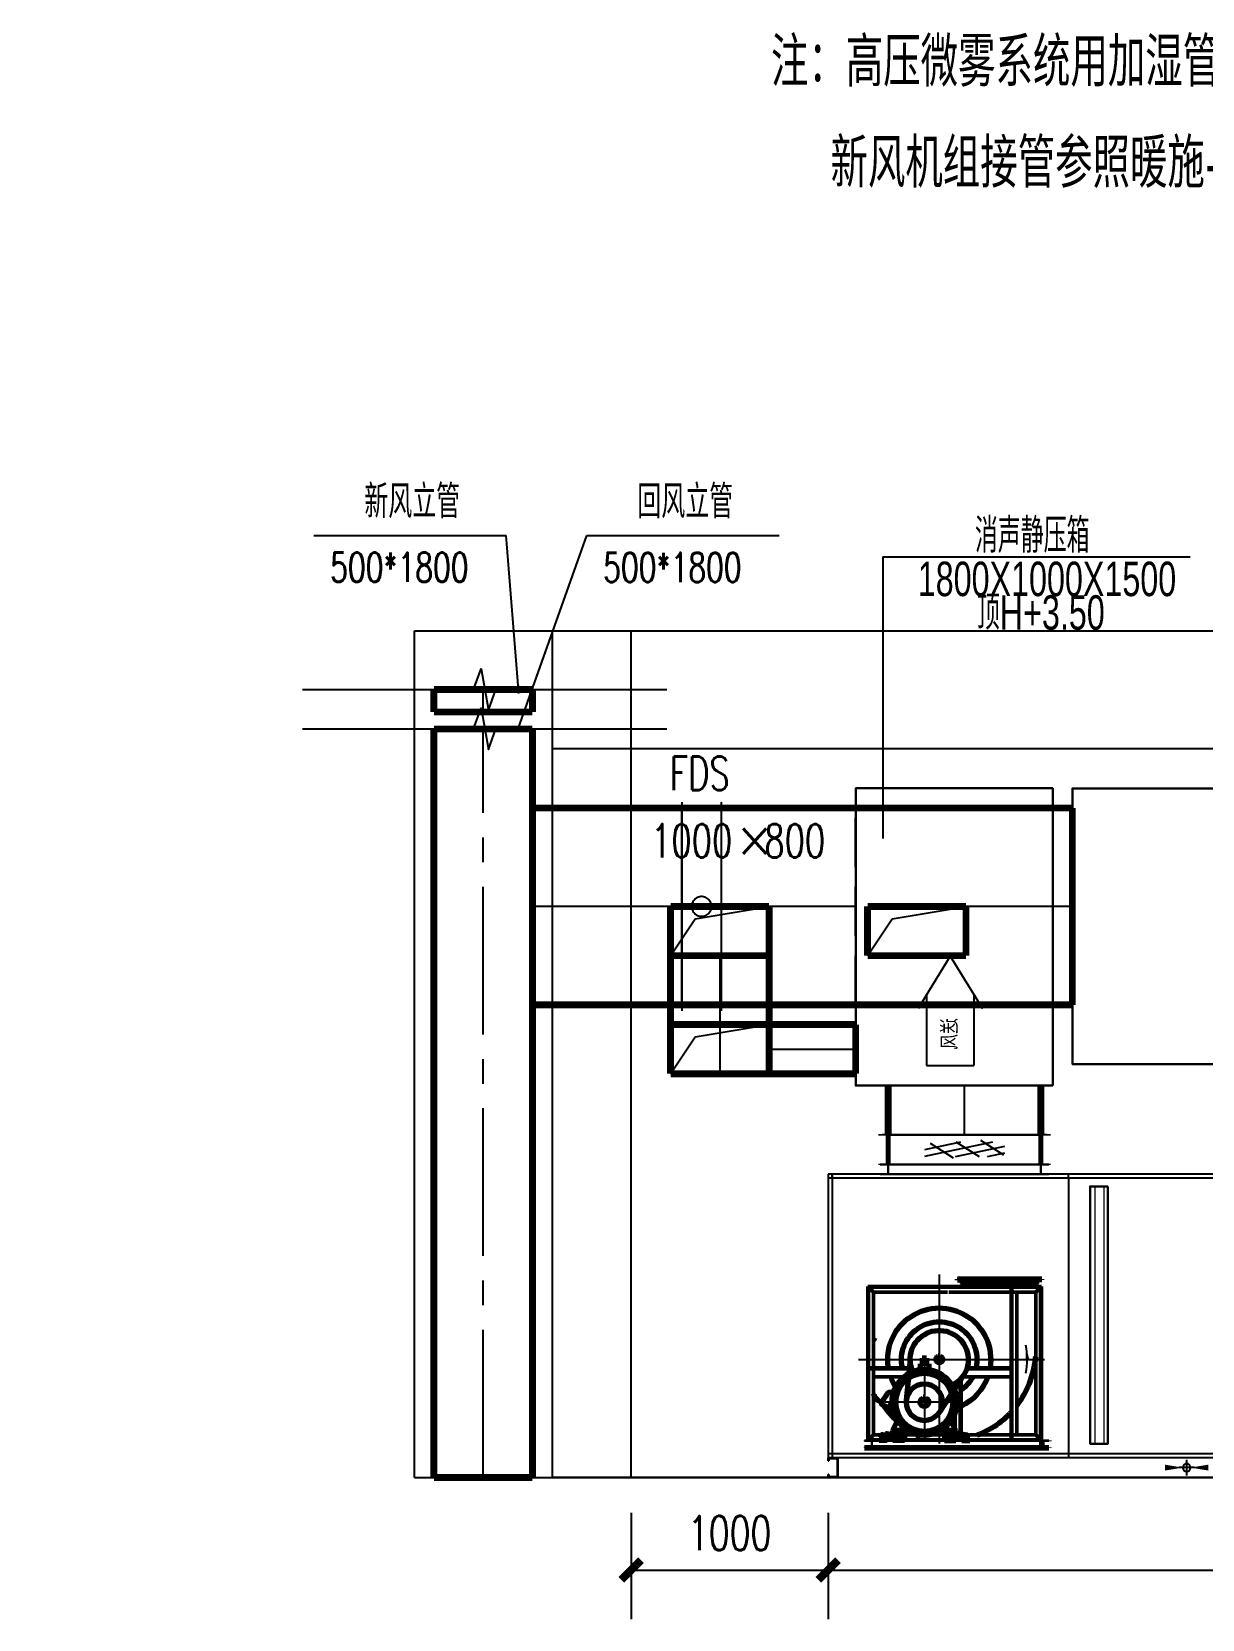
# Model space of a CAD drawing. Extents: x -778003 to -147913, y -2164908 to -814216.
# Drawn here: x -420303 to -414363, y -1296500 to -1288438 of the extents above; entities that cross this region are included whole.
import ezdxf

# ---------------------------------------------------------------- set-up
doc = ezdxf.new("R2010")
doc.units = 0
doc.header["$LTSCALE"] = 1000
doc.header["$MEASUREMENT"] = 0
for name, pattern in [('ACISOTGL', [3, 2, -1]), ('CENTER2', [1.125, 0.75, -0.125, 0.125, -0.125]), ('DASH', [0.35, 0.25, -0.1]), ('EB_DASH', [6, 3, -3]), ('EB_DASHDOT', [39, 30, -3, 3, -3])]:
    doc.linetypes.add(name, pattern=pattern)
doc.layers.get('0').update_dxf_attribs({"linetype": 'CONTINUOUS'})
for name, color, linetype in [('00-风量计算', 6, 'CONTINUOUS'), ('DUCT-回风中心线', 5, 'CENTER2'), ('DUCT-回风法兰', 2, 'CONTINUOUS'), ('DUCT-回风管', 6, 'CONTINUOUS'), ('DUCT-回风管立管', 6, 'CONTINUOUS'), ('DUCT-回风管端线', 2, 'CONTINUOUS'), ('DUCT-回风阀门', 7, 'CONTINUOUS'), ('DUCT-新风中心线', 5, 'CENTER2'), ('DUCT-新风标注', 3, 'CONTINUOUS'), ('DUCT-新风法兰', 2, 'CONTINUOUS'), ('DUCT-新风管', 3, 'CONTINUOUS'), ('DUCT-新风管立管', 3, 'CONTINUOUS'), ('DUCT-新风管端线', 2, 'CONTINUOUS'), ('DUCT-新风阀门', 7, 'CONTINUOUS'), ('EQ-空气机组', 7, 'CONTINUOUS'), ('H-公共文字', 7, 'CONTINUOUS'), ('Hvac-Hide', 8, 'DASH'), ('TH_DIM', 3, 'CONTINUOUS'), ('静压箱', 7, 'CONTINUOUS')]:
    doc.layers.add(name, color=color, linetype=linetype)
for name, color, linetype, lineweight in [('CAXA0', 7, 'CONTINUOUS', 70), ('CAXA1', 1, 'EB_DASHDOT', 25), ('CAXA2', 6, 'EB_DASH', 25), ('CAXA3', 7, 'CONTINUOUS', 25), ('Dim', 3, 'CONTINUOUS', 20), ('H-DIM-空调', 7, 'CONTINUOUS', 20), ('粗实线层', 7, 'CONTINUOUS', 30), ('细实线层', 5, 'CONTINUOUS', 15)]:
    doc.layers.add(name, color=color, linetype=linetype, lineweight=lineweight)
doc.styles.add('_TCH_DIM', font='SIMPLEX', dxfattribs={"bigfont": 'GBCBIG'})
doc.styles.add('_TCH_DIM_T3', font='SIMPLEX', dxfattribs={"width": 0.705882, "bigfont": 'GBCBIG'})
doc.styles.add('_THVAC_PIPEDN', font='ROS', dxfattribs={"width": 0.8, "height": 3.5, "bigfont": 'JD'})
doc.styles.add('HZF', font='ROS', dxfattribs={"width": 0.8, "bigfont": 'JD'})
doc.styles.get("Standard").update_dxf_attribs({"font": 'ros.shx', "width": 0.75, "bigfont": 'jd.shx'})
doc.dimstyles.new('_TCH_ARCH&&100', dxfattribs={"dimtxt": 297.5, "dimasz": 100, "dimexe": 250, "dimexo": 300, "dimgap": 126.25, "dimtad": 1, "dimdec": 0, "dimzin": 0, "dimdsep": 46, "dimtxsty": '_TCH_DIM_T3', "dimblk": 'ARCHTICK', "dimcen": 0.09, "dimclrt": 7, "dimazin": 2, "dimtfac": 1, "dimtdec": 0, "dimtix": 1, "dimtmove": 2, "dimatfit": 3, "dimfxl": 0, "dimtolj": 1, "dimtzin": 0, "dimarcsym": 0})
doc.dimstyles.new('ISO-25', dxfattribs={"dimscale": 36, "dimtxt": 2.5, "dimasz": 2.5, "dimexe": 1.25, "dimexo": 0.625, "dimtad": 1, "dimtxsty": 'Standard', "dimcen": 2.5, "dimadec": 0, "dimazin": 0, "dimtfac": 1, "dimtmove": 0, "dimatfit": 3, "dimfxl": 0, "dimarcsym": 0})

# ---------------------------------------------------------------- blocks, each defined once
blk = doc.blocks.new('*D60')
at = {"layer": 'Dim', "color": 0, "lineweight": -2}
for p, q in [((2973, -2840), (2883, -2840)), ((3063, -2840), (3103, -2840)), ((3511.2, -2840), (3193, -2840))]:
    blk.add_line(p, q, dxfattribs=at)
at = {"layer": 'Dim', "color": 0}
for points in [[(2973, -2825), (2973, -2855), (3063, -2840)], [(3193, -2825), (3193, -2855), (3103, -2840)]]:
    blk.add_solid(points, dxfattribs=at)
at = {"layer": 'Dim', "color": 0, "insert": (3397.1, -2772.5), "char_height": 90, "attachment_point": 5}
blk.add_mtext('DN40', dxfattribs=at)
blk = doc.blocks.new('AirFlow_Up')
at = {"color": 1}
for p, q in [((0, 28.13), (-6.82, 17.04)), ((0, 28.13), (6.82, 17.04)), ((-5, 20), (-5, 5)), ((5, 20), (5, 5)), ((5, 5), (-5, 5)), ((1.14, 5), (0, 5))]:
    blk.add_line(p, q, dxfattribs=at)
blk.add_attdef('FLOWDES', (-1.64, 15.03), '', height=3.5, rotation=270, dxfattribs=at)
blk = doc.blocks.new('*D61')
at = {"layer": 'Dim', "color": 0, "lineweight": -2}
for p, q in [((395.5, -242.5), (712, -242.5)), ((667, -927.5), (667, -332.5)), ((395.5, -1017.5), (712, -1017.5))]:
    blk.add_line(p, q, dxfattribs=at)
at = {"layer": 'Dim', "color": 0}
for points in [[(652, -332.5), (682, -332.5), (667, -242.5)], [(652, -927.5), (682, -927.5), (667, -1017.5)]]:
    blk.add_solid(points, dxfattribs=at)
at = {"layer": 'Dim', "color": 0, "insert": (599.5, -630), "char_height": 90, "attachment_point": 5, "rotation": 90}
blk.add_mtext('775', dxfattribs=at)
blk = doc.blocks.new('_ArchTick')
at = {"color": 0, "linetype": 'ByBlock', "const_width": 0.4}
blk.add_lwpolyline([(-0.5, -0.5), (0.5, 0.5)], dxfattribs=at)
blk = doc.blocks.new('*D113')
at = {"layer": 'TH_DIM', "color": 0, "lineweight": -2}
for p, q in [((-417260.9, -1295959.6), (-417260.9, -1296499.7)), ((-416261.4, -1295959.6), (-416261.4, -1296499.7)), ((-417260.9, -1296249.7), (-416261.4, -1296249.7))]:
    blk.add_line(p, q, dxfattribs=at)
at = {"layer": 'TH_DIM', "color": 0, "lineweight": -2, "xscale": 100, "yscale": 100, "zscale": 100, "rotation": 180}
blk.add_blockref('_ArchTick', (-417260.9, -1296249.7), dxfattribs=at)
at = {"layer": 'TH_DIM', "color": 0, "lineweight": -2, "xscale": 100, "yscale": 100, "zscale": 100}
blk.add_blockref('_ArchTick', (-416261.4, -1296249.7), dxfattribs=at)
at = {"layer": 'TH_DIM', "color": 7, "insert": (-416761.2, -1296062.2), "char_height": 175, "attachment_point": 5, "style": '_TCH_DIM_T3'}
blk.add_mtext('\\A1;1000', dxfattribs=at)
blk = doc.blocks.new('*D114')
at = {"layer": 'TH_DIM', "color": 0, "lineweight": -2}
for p, q in [((-416261.4, -1295959.6), (-416261.4, -1296499.7)), ((-411781.4, -1295959.6), (-411781.4, -1296499.7)), ((-416261.4, -1296249.7), (-411781.4, -1296249.7))]:
    blk.add_line(p, q, dxfattribs=at)
at = {"layer": 'TH_DIM', "color": 0, "lineweight": -2, "xscale": 100, "yscale": 100, "zscale": 100, "rotation": 180}
blk.add_blockref('_ArchTick', (-416261.4, -1296249.7), dxfattribs=at)
at = {"layer": 'TH_DIM', "color": 0, "lineweight": -2, "xscale": 100, "yscale": 100, "zscale": 100}
blk.add_blockref('_ArchTick', (-411781.4, -1296249.7), dxfattribs=at)
at = {"layer": 'TH_DIM', "color": 7, "insert": (-414021.4, -1296062.2), "char_height": 175, "attachment_point": 5, "style": '_TCH_DIM_T3'}
blk.add_mtext('\\A1;4480', dxfattribs=at)
blk = doc.blocks.new('A$C393802E7')
at = {"layer": 'CAXA0', "linetype": 'Continuous', "lineweight": 25}
blk.add_hatch(color=0, dxfattribs=at).paths.add_polyline_path([(3900.877, -2216.346), (3882.781, -2286.916), (3900.701, -2288.467)], flags=0)
for p, q in [((2483, -1350), (3683, -1350)), ((2483, -1370), (3683, -1370)), ((3683, -1370), (3683, -1350)), ((3683, -1370), (3683, -1350)), ((3683, -1350), (4883, -1350)), ((3683, -1370), (4883, -1370)), ((4883, -1370), (4883, -1350)), ((4883, -1350), (4883, -2790)), ((4883, -1350), (4903, -1350)), ((4883, -1370), (4903, -1370)), ((4903, -1350), (4903, -2790)), ((3783, -2703.182), (4718.188, -2703.182)), ((3783, -2705.391), (3817.609, -2705.391)), ((3819.818, -2705.391), (4681.37, -2705.391)), ((4681.37, -2705.391), (4681.37, -2737.791)), ((4683.579, -2705.391), (4718.188, -2705.391)), ((4683.579, -2705.391), (4683.579, -2737.791)), ((4718.188, -2703.182), (4718.188, -2705.391)), ((4718.188, -2737.791), (4718.188, -2740)), ((2483, -2770), (3683, -2770)), ((2483, -2790), (3683, -2790)), ((2513, -2790), (4853, -2790)), ((3683, -2770), (3683, -2790)), ((3683, -2770), (4883, -2770)), ((3683, -2770), (3683, -2790)), ((3683, -2790), (4883, -2790)), ((4883, -2770), (4883, -2790)), ((4883, -2770), (4903, -2770)), ((4883, -2790), (4903, -2790)), ((2513, -2890), (4853, -2890))]:
    blk.add_line(p, q)
at = {"linetype": 'ACISOTGL', "ltscale": 80}
for p, q in [((3683, -1370), (3683, -2770)), ((3683, -1370), (3683, -2770)), ((4883, -1370), (4883, -2770))]:
    blk.add_line(p, q, dxfattribs=at)
at = {"lineweight": 70}
for p, q in [((4486.232, -2290.815), (4506.068, -2499.327)), ((4215.552, -2371.192), (4335.246, -2554.962))]:
    blk.add_line(p, q, dxfattribs=at)
at = {"color": 1}
for p, q in [((3083, -2880), (3083, -2800)), ((3043, -2840), (3123, -2840))]:
    blk.add_line(p, q, dxfattribs=at)
blk.add_circle((3083, -2840), 20)
at = {"layer": 'CAXA0', "linetype": 'Continuous', "lineweight": 70}
for p, q in [((3817.679, -1887.076), (3817.679, -1883.394)), ((3817.679, -1887.076), (3843.452, -1887.076)), ((3843.452, -1905.486), (3843.452, -1887.076)), ((3843.452, -1905.486), (4220.726, -1905.486)), ((3847.134, -1887.076), (4217.063, -1887.076)), ((4220.726, -1905.661), (4220.743, -1887.252)), ((4246.516, -1887.276), (4220.743, -1887.252)), ((4246.516, -1887.276), (4246.519, -1883.594)), ((4333.804, -2272.553), (4333.804, -2279.18)), ((4333.804, -2272.553), (4344.113, -2272.553)), ((4333.804, -2279.18), (4344.113, -2279.18)), ((4344.113, -2272.553), (4344.113, -2279.18)), ((4408.545, -2483.007), (4420.327, -2483.007)), ((4408.545, -2483.007), (4408.545, -2490.371)), ((4408.545, -2490.371), (4420.327, -2490.371)), ((4420.327, -2483.007), (4420.327, -2490.371)), ((3783, -2703.182), (3783, -2705.391)), ((3783, -2737.791), (3783, -2740)), ((3817.609, -2737.791), (3783, -2737.791)), ((4718.188, -2740), (3783, -2740)), ((3817.609, -2705.391), (3817.609, -2737.791)), ((3819.818, -2705.391), (3819.818, -2737.791)), ((4681.37, -2737.791), (3819.818, -2737.791)), ((4718.188, -2737.791), (4683.579, -2737.791))]:
    blk.add_line(p, q, dxfattribs=at)
at = {"layer": 'CAXA0'}
for p, q in [((3817.679, -1883.394), (4246.52, -1883.394)), ((3847.134, -1919.477), (3847.134, -1883.394)), ((4217.033, -1919.477), (4217.067, -1883.394)), ((4665.32, -2180.36), (4672.533, -2194.789)), ((4392.345, -2312.906), (4436.527, -2312.906)), ((4392.345, -2312.906), (4392.345, -2342.729)), ((4403.391, -2283.451), (4403.391, -2312.906)), ((4403.391, -2283.451), (4425.482, -2283.451)), ((4425.482, -2283.451), (4425.482, -2312.906)), ((4436.527, -2312.906), (4436.527, -2342.729)), ((4574.119, -2463.862), (4585.165, -2457.485)), ((4630.676, -2508.413), (4598.367, -2461.022)), ((4574.119, -2552.226), (4627.138, -2521.616)), ((4580.119, -2508.044), (4598.528, -2539.93)), ((4254.276, -2651.636), (4278.717, -2603.076)), ((4254.276, -2673.727), (4254.276, -2651.636)), ((4254.276, -2651.636), (4315.395, -2651.636)), ((4315.395, -2651.636), (4319.813, -2644.048)), ((4315.395, -2673.727), (4315.395, -2651.636)), ((4513.478, -2651.636), (4509.059, -2644.048)), ((4513.478, -2673.727), (4513.478, -2651.636)), ((4513.478, -2651.636), (4574.596, -2651.636)), ((4574.596, -2651.636), (4550.156, -2603.076)), ((4574.596, -2673.727), (4574.596, -2651.636)), ((4184.322, -2693.977), (4184.322, -2703.181)), ((4196.84, -2693.977), (4184.322, -2693.977)), ((4224.822, -2703.181), (4184.322, -2703.181)), ((4190.038, -2689.801), (4190.038, -2693.977)), ((4203.642, -2693.977), (4190.038, -2693.977)), ((4201.942, -2689.264), (4191.738, -2689.264)), ((4200.522, -2693.977), (4193.158, -2693.977)), ((4193.439, -2689.801), (4193.439, -2693.977)), ((4193.997, -2684.257), (4193.997, -2674.242)), ((4205.042, -2674.242), (4193.997, -2674.242)), ((4205.042, -2684.257), (4193.997, -2684.257)), ((4200.241, -2689.801), (4200.241, -2693.977)), ((4203.642, -2689.801), (4203.642, -2693.977)), ((4205.042, -2685.14), (4205.042, -2673.358)), ((4205.042, -2673.358), (4217.458, -2673.358)), ((4205.042, -2685.14), (4217.458, -2685.14)), ((4217.458, -2686.613), (4210.094, -2693.977)), ((4217.458, -2668.204), (4217.458, -2679.249)), ((4224.822, -2668.204), (4217.458, -2668.204)), ((4224.822, -2668.204), (4224.822, -2669.677)), ((4228.504, -2669.677), (4224.822, -2669.677)), ((4224.822, -2688.822), (4224.822, -2703.181)), ((4228.504, -2688.822), (4224.822, -2688.822)), ((4228.503, -2686.902), (4228.503, -2671.597)), ((4228.504, -2669.677), (4228.504, -2688.822)), ((4228.504, -2673.358), (4246.121, -2673.358)), ((4228.504, -2685.14), (4246.121, -2685.14)), ((4229.256, -2669.046), (4238.134, -2669.046)), ((4238.134, -2674.148), (4229.256, -2674.148)), ((4238.134, -2684.351), (4229.256, -2684.351)), ((4229.256, -2689.453), (4238.134, -2689.453)), ((4238.886, -2686.902), (4238.886, -2671.597)), ((4246.121, -2673.358), (4246.121, -2685.14)), ((4247.752, -2674.989), (4246.121, -2673.358)), ((4247.752, -2683.509), (4246.121, -2685.14)), ((4252.565, -2674.989), (4247.752, -2674.989)), ((4247.752, -2683.509), (4247.752, -2674.989)), ((4252.565, -2683.509), (4247.752, -2683.509)), ((4252.565, -2674.989), (4252.565, -2683.509)), ((4253.908, -2673.727), (4274.158, -2673.727)), ((4253.908, -2673.727), (4253.908, -2703.182)), ((4312.817, -2703.182), (4253.908, -2703.182)), ((4254.276, -2673.727), (4315.395, -2673.727)), ((4256.117, -2675.936), (4274.158, -2675.936)), ((4256.117, -2675.936), (4256.117, -2700.972)), ((4310.608, -2700.972), (4256.117, -2700.972)), ((4270.844, -2673.727), (4270.844, -2675.936)), ((4274.158, -2673.727), (4312.817, -2673.727)), ((4274.158, -2675.936), (4310.608, -2675.936)), ((4277.84, -2673.727), (4277.84, -2675.936)), ((4288.885, -2673.727), (4288.885, -2675.936)), ((4295.881, -2673.727), (4295.881, -2675.936)), ((4310.608, -2675.936), (4310.608, -2700.972)), ((4312.817, -2673.727), (4312.817, -2703.182)), ((4513.478, -2673.727), (4574.596, -2673.727)), ((4554.714, -2673.727), (4516.055, -2673.727)), ((4516.055, -2673.727), (4516.055, -2703.182)), ((4516.055, -2703.182), (4574.965, -2703.182)), ((4554.714, -2675.936), (4518.264, -2675.936)), ((4518.264, -2675.936), (4518.264, -2700.972)), ((4518.264, -2700.972), (4572.755, -2700.972)), ((4523.664, -2673.727), (4574.596, -2673.727)), ((4532.992, -2673.727), (4532.992, -2675.936)), ((4539.987, -2673.727), (4539.987, -2675.936)), ((4551.033, -2673.727), (4551.033, -2675.936)), ((4574.965, -2673.727), (4554.714, -2673.727)), ((4572.755, -2675.936), (4554.714, -2675.936)), ((4558.028, -2673.727), (4558.028, -2675.936)), ((4572.755, -2675.936), (4572.755, -2700.972)), ((4574.965, -2673.727), (4574.965, -2703.182)), ((4576.308, -2674.989), (4576.308, -2683.509)), ((4576.308, -2674.989), (4581.121, -2674.989)), ((4576.308, -2683.509), (4581.121, -2683.509)), ((4581.121, -2674.989), (4582.752, -2673.358)), ((4581.121, -2683.509), (4581.121, -2674.989)), ((4581.121, -2683.509), (4582.752, -2685.14)), ((4582.752, -2673.358), (4582.752, -2685.14)), ((4600.369, -2673.358), (4582.752, -2673.358)), ((4600.369, -2685.14), (4582.752, -2685.14)), ((4589.987, -2686.902), (4589.987, -2671.597)), ((4599.617, -2669.046), (4590.739, -2669.046)), ((4590.739, -2674.148), (4599.617, -2674.148)), ((4590.739, -2684.351), (4599.617, -2684.351)), ((4599.617, -2689.453), (4590.739, -2689.453)), ((4600.369, -2686.902), (4600.369, -2671.597)), ((4600.37, -2669.677), (4600.37, -2688.822)), ((4600.37, -2669.677), (4604.051, -2669.677)), ((4600.37, -2688.822), (4604.051, -2688.822)), ((4603.14, -2689.801), (4603.14, -2693.977)), ((4603.14, -2693.977), (4638.835, -2693.977)), ((4604.051, -2668.204), (4604.051, -2669.677)), ((4604.051, -2668.204), (4611.415, -2668.204)), ((4604.051, -2688.822), (4604.051, -2703.181)), ((4604.051, -2703.181), (4644.552, -2703.181)), ((4604.84, -2689.264), (4637.135, -2689.264)), ((4606.26, -2693.977), (4613.624, -2693.977)), ((4606.541, -2689.801), (4606.541, -2693.977)), ((4611.415, -2668.204), (4611.415, -2679.249)), ((4623.83, -2673.358), (4611.415, -2673.358)), ((4623.83, -2685.14), (4611.415, -2685.14)), ((4611.415, -2686.613), (4618.779, -2693.977)), ((4613.343, -2689.801), (4613.343, -2693.977)), ((4623.83, -2685.14), (4623.83, -2673.358)), ((4623.83, -2674.242), (4634.876, -2674.242)), ((4623.83, -2684.257), (4634.876, -2684.257)), ((4632.033, -2693.977), (4644.552, -2693.977)), ((4634.876, -2684.257), (4634.876, -2674.242)), ((4638.835, -2689.801), (4638.835, -2693.977)), ((4644.552, -2693.977), (4644.552, -2703.181))]:
    blk.add_line(p, q, dxfattribs=at)
at = {"layer": 'CAXA0', "linetype": 'Continuous', "lineweight": 50}
for p, q in [((3819.818, -1919.477), (4701.988, -1919.477)), ((3819.818, -2703.182), (3819.818, -1919.477)), ((3849.273, -1948.931), (3819.818, -1919.477)), ((3824.237, -1923.895), (4697.57, -1923.895)), ((3824.237, -2698.763), (3824.237, -1923.895)), ((3970.038, -2698.763), (3970.038, -1923.895)), ((3974.456, -2698.763), (3974.456, -1923.895)), ((4672.533, -1948.931), (4701.988, -1919.477)), ((4697.57, -1923.895), (4697.57, -2698.763)), ((4701.988, -1919.477), (4701.988, -2703.182)), ((3849.273, -1948.931), (3974.456, -1948.931)), ((3849.273, -2673.727), (3849.273, -1948.931)), ((3945.001, -2673.727), (3945.001, -1948.931)), ((3978.874, -1948.931), (4290.947, -1948.931)), ((4296.838, -1948.931), (4672.533, -1948.931)), ((4672.533, -1948.931), (4672.533, -2290.815)), ((3974.456, -2332.935), (4197.836, -2332.935)), ((4480.08, -2332.935), (4697.57, -2332.935)), ((4672.533, -2290.815), (4672.533, -2332.935)), ((3974.456, -2338.826), (4199.73, -2338.826)), ((3974.456, -2379.326), (4221.25, -2379.326)), ((4228.503, -2698.763), (4228.503, -2388.227)), ((4232.921, -2669.046), (4232.921, -2393.019)), ((4257.958, -2453.589), (4257.958, -2413.813)), ((4478.186, -2338.826), (4697.57, -2338.826)), ((4518.756, -2379.326), (4672.533, -2379.326)), ((4672.533, -2338.826), (4672.533, -2673.727)), ((4257.958, -2673.727), (4257.958, -2562.499)), ((3849.273, -2673.727), (3819.818, -2703.182)), ((4253.908, -2698.763), (3824.237, -2698.763)), ((3974.456, -2673.727), (3849.273, -2673.727)), ((4205.042, -2673.727), (3978.874, -2673.727)), ((4232.921, -2698.763), (4232.921, -2689.453)), ((4444.995, -2673.727), (4246.489, -2673.727)), ((4516.055, -2698.763), (4312.817, -2698.763)), ((4419.959, -2673.727), (4419.959, -2673.635)), ((4444.995, -2698.763), (4444.995, -2670.884)), ((4449.414, -2698.763), (4449.414, -2669.993)), ((4582.384, -2673.727), (4449.414, -2673.727)), ((4604.051, -2698.763), (4574.965, -2698.763)), ((4672.533, -2673.727), (4623.83, -2673.727)), ((4697.57, -2698.763), (4644.552, -2698.763)), ((4672.533, -2673.727), (4701.988, -2703.182))]:
    blk.add_line(p, q, dxfattribs=at)
at = {"layer": 'CAXA0', "linetype": 'EB_DASHDOT', "lineweight": 25}
for p, q in [((3801.409, -2731.388), (3801.409, -2752.42)), ((4700.884, -2731.388), (4700.884, -2752.42))]:
    blk.add_line(p, q, dxfattribs=at)
at = {"layer": 'CAXA0'}
for radius in [165.683, 156.018, 146.353]:
    blk.add_circle((4414.436, -2508.044), radius, dxfattribs=at)
at = {"layer": 'CAXA0', "linetype": 'Continuous', "lineweight": 70}
blk.add_circle((4414.436, -2508.044), 92.046, dxfattribs=at)
for radius, start, end in [(261.411, 350.7276965, 189.2723035), (191.456, 347.290967, 192.709033), (147.274, 335.0773947, 243.242897), (261.411, 199.7910869, 245.0052502), (191.456, 207.5361192, 234.765582), (261.411, 327.9080034, 340.2089131)]:
    blk.add_arc((4338.958, -2290.815), radius, start, end, dxfattribs=at)
at = {"layer": 'CAXA0'}
for centre, radius, start, end in [((4338.958, -2290.815), 16.568, 108.126204, 71.873796), ((4414.436, -2508.044), 22.091, 105.46601, 74.53399), ((4589.997, -2465.855), 9.665, 30, 120), ((4622.306, -2513.246), 9.665, 300, 30), ((4191.738, -2692.227), 2.963, 54.9699643, 125.0300357), ((4196.84, -2700.309), 11.046, 72.0660667, 107.9339333), ((4201.942, -2692.227), 2.963, 54.9699643, 125.0300357), ((4213.776, -2690.295), 3.682, 270, 0), ((4233.204, -2671.597), 4.7, 147.1327678, 212.8672322), ((4246.176, -2679.249), 17.673, 163.2213451, 196.7786549), ((4233.204, -2686.902), 4.7, 147.1327678, 212.8672322), ((4234.186, -2671.597), 4.7, 327.1327678, 32.8672322), ((4221.213, -2679.249), 17.673, 343.2213451, 16.7786549), ((4234.186, -2686.902), 4.7, 327.1327678, 32.8672322), ((4246.481, -2679.249), 7.427, 0, 35), ((4246.481, -2679.249), 7.427, 325, 0), ((4582.392, -2679.249), 7.427, 145, 180), ((4582.392, -2679.249), 7.427, 180, 215), ((4594.687, -2671.597), 4.7, 147.1327678, 212.8672322), ((4607.66, -2679.249), 17.673, 163.2213451, 196.7786549), ((4594.687, -2686.902), 4.7, 147.1327678, 212.8672322), ((4595.669, -2671.597), 4.7, 327.1327678, 32.8672322), ((4582.697, -2679.249), 17.673, 343.2213451, 16.7786549), ((4595.669, -2686.902), 4.7, 327.1327678, 32.8672322), ((4604.84, -2692.227), 2.963, 54.9699643, 125.0300357), ((4609.942, -2700.309), 11.046, 72.0660667, 107.9339333), ((4615.097, -2690.295), 3.682, 180, 270), ((4626.089, -2840.892), 151.628, 85.1779403, 94.8220597)]:
    blk.add_arc(centre, radius, start, end, dxfattribs=at)
blk.add_open_spline([(3850.677, -2290.886), (3850.15, -2286.314), (3849.682, -2281.732), (3849.273, -2277.142)], degree=3, dxfattribs=at)
for points, knots in [([(3945.001, -2525.086), (3943.809, -2523.531), (3917.9, -2489.295), (3873.767, -2410.264), (3853.555, -2323.953), (3849.273, -2277.33)], [0, 0, 0, 0, 7.97821185, 174.88706384, 365.51940596, 365.51940596, 365.51940596, 365.51940596]), ([(4672.533, -2467.401), (4672.18, -2468.242), (4666.273, -2482.152), (4659.538, -2495.704), (4630.416, -2508.032)], [0, 0, 0, 0, 3.71338985, 61.53394438, 61.53394438, 61.53394438, 61.53394438]), ([(4145.732, -2673.727), (4138.128, -2670.941), (4094.803, -2653.667), (4034.953, -2617.779), (3989.896, -2576.285), (3974.456, -2559.808)], [0, 0, 0, 0, 32.98382978, 189.89537943, 281.88584545, 281.88584545, 281.88584545, 281.88584545]), ([(4619.446, -2526.057), (4613.305, -2535.526), (4593.011, -2563.872), (4568.713, -2589.083), (4550.84, -2604.436)], [90.19533772, 90.19533772, 90.19533772, 90.19533772, 136.18500222, 232.13343603, 232.13343603, 232.13343603, 232.13343603])]:
    blk.add_open_spline(points, degree=3, knots=knots, dxfattribs=at)
at = {"layer": 'CAXA1', "linetype": 'EB_DASHDOT', "lineweight": 25}
for p, q in [((3955.31, -1926.104), (3955.31, -1917.268)), ((4249.858, -1926.104), (4249.858, -1917.268)), ((4338.958, -1886.918), (4338.958, -2717.341)), ((4338.959, -1859.69), (4338.959, -2710.842)), ((4544.405, -1926.104), (4544.405, -1917.268)), ((3817.609, -2127.341), (3826.446, -2127.341)), ((4704.197, -2127.341), (4695.361, -2127.341)), ((4716.421, -2290.815), (3804.391, -2290.815)), ((4749.461, -2290.815), (3843.677, -2290.815)), ((4319.55, -2290.815), (4358.367, -2290.815)), ((4338.958, -2310.223), (4338.958, -2271.406)), ((3817.609, -2348.252), (3826.446, -2348.252)), ((4704.197, -2348.252), (4695.361, -2348.252)), ((3817.609, -2569.162), (3826.446, -2569.162)), ((4704.197, -2569.162), (4695.361, -2569.162)), ((3955.31, -2696.554), (3955.31, -2705.391)), ((4193.997, -2679.249), (4258.797, -2679.249)), ((4227.751, -2679.249), (4241.095, -2679.249)), ((4249.858, -2696.554), (4249.858, -2705.391)), ((4414.436, -2661.209), (4414.436, -2708.336)), ((4544.405, -2696.554), (4544.405, -2705.391)), ((4634.876, -2679.249), (4570.076, -2679.249)), ((4601.122, -2679.249), (4587.778, -2679.249))]:
    blk.add_line(p, q, dxfattribs=at)
at = {"layer": 'CAXA1'}
for p, q in [((4414.436, -2281.242), (4414.436, -2675.936)), ((4248.753, -2508.044), (4613.256, -2508.044)), ((4283.363, -2649.427), (4283.363, -2675.936)), ((4283.363, -2656.189), (4283.363, -2684.034)), ((4545.51, -2649.427), (4545.51, -2675.936)), ((4545.51, -2656.189), (4545.51, -2684.034)), ((4196.84, -2688.602), (4196.84, -2708.013)), ((4230.881, -2679.249), (4213.504, -2679.249)), ((4597.992, -2679.249), (4615.369, -2679.249)), ((4632.033, -2688.602), (4632.033, -2708.013))]:
    blk.add_line(p, q, dxfattribs=at)
at = {"layer": 'CAXA2', "linetype": 'EB_DASH', "lineweight": 25}
for p, q in [((3949.419, -1923.895), (3949.419, -1919.477)), ((3961.201, -1923.895), (3961.201, -1919.477)), ((4243.967, -1923.895), (4243.967, -1919.477)), ((4255.749, -1923.895), (4255.749, -1919.477)), ((4538.514, -1923.895), (4538.514, -1919.477)), ((4550.296, -1923.895), (4550.296, -1919.477)), ((3819.818, -2110.405), (3824.237, -2110.405)), ((3819.818, -2133.232), (3824.237, -2133.232)), ((4701.988, -2110.405), (4697.57, -2110.405)), ((4701.988, -2133.232), (4697.57, -2133.232)), ((3819.818, -2342.361), (3824.237, -2342.361)), ((3819.818, -2354.143), (3824.237, -2354.143)), ((4701.988, -2342.361), (4697.57, -2342.361)), ((4701.988, -2354.143), (4697.57, -2354.143)), ((3819.818, -2563.272), (3824.237, -2563.272)), ((3819.818, -2575.053), (3824.237, -2575.053)), ((4701.988, -2563.272), (4697.57, -2563.272)), ((4701.988, -2575.053), (4697.57, -2575.053)), ((3949.419, -2698.763), (3949.419, -2703.182)), ((3961.201, -2698.763), (3961.201, -2703.182)), ((4243.967, -2698.763), (4243.967, -2703.182)), ((4255.749, -2698.763), (4255.749, -2703.182)), ((4538.514, -2698.763), (4538.514, -2703.182)), ((4550.296, -2698.763), (4550.296, -2703.182))]:
    blk.add_line(p, q, dxfattribs=at)
at = {"layer": 'CAXA2', "color": 7, "linetype": 'Continuous', "lineweight": 70}
for p, q in [((4196.84, -2693.977), (4213.776, -2693.977)), ((4217.458, -2679.249), (4217.458, -2690.295)), ((4611.415, -2679.249), (4611.415, -2690.295)), ((4632.033, -2693.977), (4615.097, -2693.977))]:
    blk.add_line(p, q, dxfattribs=at)
at = {"layer": 'CAXA3'}
for p, q in [((4193.997, -2674.242), (4205.042, -2684.257)), ((4193.997, -2684.257), (4205.042, -2674.242)), ((4205.042, -2674.242), (4217.458, -2674.242)), ((4205.042, -2684.257), (4217.458, -2684.257)), ((4228.504, -2674.242), (4247.004, -2674.242)), ((4228.504, -2684.257), (4247.004, -2684.257)), ((4244.795, -2673.358), (4244.795, -2685.14)), ((4247.004, -2674.242), (4247.004, -2684.257)), ((4581.869, -2674.242), (4581.869, -2684.257)), ((4600.369, -2674.242), (4581.869, -2674.242)), ((4600.369, -2684.257), (4581.869, -2684.257)), ((4584.078, -2673.358), (4584.078, -2685.14)), ((4623.83, -2674.242), (4611.415, -2674.242)), ((4623.83, -2684.257), (4611.415, -2684.257)), ((4634.876, -2674.242), (4623.83, -2684.257)), ((4634.876, -2684.257), (4623.83, -2674.242))]:
    blk.add_line(p, q, dxfattribs=at)
at = {"layer": 'CAXA3', "linetype": 'Continuous', "lineweight": 25}
blk.add_arc((4338.958, -2290.815), 444.365, 170.3525837, 189.277866, dxfattribs=at)
at = {"layer": '粗实线层'}
for p, q in [((3783, -1300), (4638, -1300)), ((3783, -1350), (4638, -1350)), ((3823, -1350), (3823, -1300)), ((4598, -1350), (4598, -1300)), ((4853, -2790), (4853, -2890)), ((4853, -2790), (4903, -2790)), ((4856, -2793), (4900, -2793)), ((4856, -2793), (4856, -2887)), ((4900, -2793), (4900, -2805)), ((4900, -2805), (4903, -2805)), ((4903, -2790), (4903, -2805)), ((4853, -2890), (4903, -2890)), ((4856, -2887), (4900, -2887)), ((4900, -2875), (4900, -2887)), ((4900, -2875), (4903, -2875)), ((4903, -2875), (4903, -2890))]:
    blk.add_line(p, q, dxfattribs=at)
blk.add_lwpolyline([(3483, -1412), (3573, -1412), (3573, -2718.5), (3483, -2718.5)], close=True, dxfattribs=at)
at = {"layer": '细实线层'}
for p, q in [((3503.699, -1412), (3503.699, -2718.5)), ((3548.534, -1412), (3548.534, -2718.5))]:
    blk.add_line(p, q, dxfattribs=at)
at = {"xscale": 24, "yscale": 24, "zscale": 24}
blk.add_blockref('AirFlow_Up', (4283, -918), dxfattribs=at).add_auto_attribs({'FLOWDES': '送风'})
at = {"layer": 'Dim'}
dim = blk.add_linear_dim(base=(667, -242.5), p1=(373, -1017.5), p2=(373, -242.5), angle=90, dimstyle='ISO-25', dxfattribs=at)
dim.commit()
dim.dimension.update_dxf_attribs({"geometry": '*D61', "text_midpoint": (599.5, -630)})
dim = blk.add_diameter_dim_2p(p1=(3063, -2840), p2=(3103, -2840), text='DN40', dimstyle='ISO-25', dxfattribs=at)
dim.commit()
dim.dimension.update_dxf_attribs({"geometry": '*D60', "text_midpoint": (3397.107, -2772.5)})

msp = doc.modelspace()

# ---------------------------------------------------------------- linework, layer by layer
at = {"layer": '00-风量计算', "color": 4}
for p, q in [((-418360.9, -1295779.8), (-418360.9, -1291479.8)), ((-418360.9, -1291479.8), (-409360.9, -1291479.8)), ((-418360.9, -1295779.8), (-409360.9, -1295779.8))]:
    msp.add_line(p, q, dxfattribs=at)
for points in [[(-417660.9, -1291479.8), (-409360.9, -1291479.8), (-409360.9, -1292079.8), (-417660.9, -1292079.8)], [(-417660.9, -1291479.8), (-409360.9, -1291479.8), (-409360.9, -1295779.8), (-417660.9, -1295779.8)], [(-417260.9, -1291479.8), (-409660.9, -1291479.8), (-409660.9, -1295779.8), (-417260.9, -1295779.8)]]:
    msp.add_lwpolyline(points, close=True, dxfattribs=at)
at = {"layer": 'DUCT-回风中心线'}
for p, q in [((-417004.1, -1292879.8), (-417762.3, -1292879.8)), ((-415021.6, -1292879.8), (-416803.7, -1292879.8))]:
    msp.add_line(p, q, dxfattribs=at)
at = {"layer": 'DUCT-回风法兰'}
for p, q in [((-417004, -1292349.8), (-417004, -1293409.8)), ((-416803.8, -1292349.8), (-416803.8, -1293409.8))]:
    msp.add_line(p, q, dxfattribs=at)
at = {"layer": 'DUCT-回风管', "const_width": 35}
for points in [[(-417762.3, -1291978.4), (-418262.3, -1291978.4)], [(-418262.3, -1291978.4), (-418262.3, -1295779.8)], [(-417762.3, -1292379.8), (-417762.3, -1291978.4)], [(-417004.1, -1292379.8), (-417762.3, -1292379.8)], [(-417762.3, -1292379.8), (-417762.3, -1293379.8)], [(-417003.9, -1292379.8), (-416803.9, -1292379.8)], [(-415021.6, -1292379.8), (-416803.7, -1292379.8)], [(-415021.6, -1293379.8), (-415021.6, -1292379.8)], [(-417762.3, -1295779.8), (-417762.3, -1293379.8)], [(-417762.3, -1293379.8), (-417004.1, -1293379.8)], [(-416803.9, -1293379.8), (-417003.9, -1293379.8)], [(-416803.7, -1293379.8), (-415021.6, -1293379.8)], [(-418262.3, -1295779.8), (-417762.3, -1295779.8)]]:
    msp.add_lwpolyline(points, dxfattribs=at)
at = {"layer": 'DUCT-回风管立管', "const_width": 35}
for points in [[(-415561.3, -1292879.8), (-416061.3, -1292879.8)], [(-416061.3, -1292879.8), (-416061.3, -1293129.8)], [(-415561.3, -1293129.8), (-415561.3, -1292879.8)], [(-416061.3, -1293129.8), (-415561.3, -1293129.8)]]:
    msp.add_lwpolyline(points, dxfattribs=at)
at = {"layer": 'DUCT-回风管端线'}
for p, q in [((-417004.1, -1293379.8), (-417004.1, -1292379.8)), ((-417003.9, -1292379.8), (-417003.9, -1293379.8)), ((-416803.9, -1292379.8), (-416803.9, -1293379.8)), ((-416803.7, -1292379.8), (-416803.7, -1293379.8)), ((-415936.3, -1292942.3), (-415561.3, -1292879.8)), ((-416061.3, -1293129.8), (-415936.3, -1292942.3))]:
    msp.add_line(p, q, dxfattribs=at)
at = {"layer": 'DUCT-回风阀门'}
for p, q in [((-416940.3, -1292845.5), (-416944.3, -1292850.4)), ((-416935.7, -1292841.3), (-416940.3, -1292845.5)), ((-416930.6, -1292837.6), (-416935.7, -1292841.3)), ((-416925.1, -1292834.5), (-416930.6, -1292837.6)), ((-416919.3, -1292832.2), (-416925.1, -1292834.5)), ((-416913.2, -1292830.7), (-416919.3, -1292832.2)), ((-416907, -1292829.9), (-416913.2, -1292830.7)), ((-416900.7, -1292829.9), (-416907, -1292829.9)), ((-416894.5, -1292830.7), (-416900.7, -1292829.9)), ((-416888.4, -1292832.2), (-416894.5, -1292830.7)), ((-416882.6, -1292834.5), (-416888.4, -1292832.2)), ((-416877.1, -1292837.6), (-416882.6, -1292834.5)), ((-416872, -1292841.3), (-416877.1, -1292837.6)), ((-416867.4, -1292845.5), (-416872, -1292841.3)), ((-416863.4, -1292850.4), (-416867.4, -1292845.5)), ((-416991.4, -1292879.8), (-416816.4, -1292879.8)), ((-416953.5, -1292873.5), (-416953.9, -1292879.8)), ((-416953.9, -1292879.8), (-416953.5, -1292886)), ((-416952.3, -1292867.3), (-416953.5, -1292873.5)), ((-416953.5, -1292886), (-416952.3, -1292892.2)), ((-416950.3, -1292861.4), (-416952.3, -1292867.3)), ((-416952.3, -1292892.2), (-416950.3, -1292898.2)), ((-416947.7, -1292855.7), (-416950.3, -1292861.4)), ((-416950.3, -1292898.2), (-416947.7, -1292903.9)), ((-416944.3, -1292850.4), (-416947.7, -1292855.7)), ((-416947.7, -1292903.9), (-416944.3, -1292909.2)), ((-416944.3, -1292909.2), (-416940.3, -1292914)), ((-416940.3, -1292914), (-416935.7, -1292918.3)), ((-416935.7, -1292918.3), (-416930.6, -1292922)), ((-416930.6, -1292922), (-416925.1, -1292925)), ((-416925.1, -1292925), (-416919.3, -1292927.3)), ((-416919.3, -1292927.3), (-416913.2, -1292928.9)), ((-416913.2, -1292928.9), (-416907, -1292929.7)), ((-416900.7, -1292929.7), (-416894.5, -1292928.9)), ((-416894.5, -1292928.9), (-416888.4, -1292927.3)), ((-416888.4, -1292927.3), (-416882.6, -1292925)), ((-416882.6, -1292925), (-416877.1, -1292922)), ((-416877.1, -1292922), (-416872, -1292918.3)), ((-416872, -1292918.3), (-416867.4, -1292914)), ((-416867.4, -1292914), (-416863.4, -1292909.2)), ((-416860, -1292855.7), (-416863.4, -1292850.4)), ((-416863.4, -1292909.2), (-416860, -1292903.9)), ((-416857.4, -1292861.4), (-416860, -1292855.7)), ((-416860, -1292903.9), (-416857.4, -1292898.2)), ((-416855.4, -1292867.3), (-416857.4, -1292861.4)), ((-416857.4, -1292898.2), (-416855.4, -1292892.2)), ((-416854.2, -1292873.5), (-416855.4, -1292867.3)), ((-416855.4, -1292892.2), (-416854.2, -1292886)), ((-416853.9, -1292879.8), (-416854.2, -1292873.5)), ((-416854.2, -1292886), (-416853.9, -1292879.8)), ((-416907, -1292929.7), (-416900.7, -1292929.7))]:
    msp.add_line(p, q, dxfattribs=at)
at = {"layer": 'DUCT-新风中心线'}
for p, q in [((-418012.3, -1291892.1), (-418012.3, -1291778.4)), ((-418012.3, -1295779.8), (-418012.3, -1291978.4)), ((-417003.9, -1292879.8), (-417004.1, -1292879.8)), ((-416803.7, -1292879.8), (-416803.9, -1292879.8)), ((-416810.9, -1293129.8), (-416810.9, -1293729.8)), ((-416560.9, -1293604.8), (-416121.3, -1293604.8)), ((-415568.9, -1294039.3), (-415568.9, -1293789.8))]:
    msp.add_line(p, q, dxfattribs=at)
at = {"layer": 'DUCT-新风标注'}
for q in [(-414423.7, -1291103.8), (-415983.7, -1292534.3)]:
    msp.add_line((-415983.7, -1291103.8), q, dxfattribs=at)
at = {"layer": 'DUCT-新风法兰'}
for p, q in [((-415151.4, -1293789.7), (-415986.4, -1293789.7)), ((-415151.4, -1294039.4), (-415986.4, -1294039.4))]:
    msp.add_line(p, q, dxfattribs=at)
at = {"layer": 'DUCT-新风法兰', "const_width": 7.5}
for points in [[(-415131.4, -1294039.4), (-416006.4, -1294039.4)], [(-415131.4, -1294189.6), (-416006.4, -1294189.6)]]:
    msp.add_lwpolyline(points, dxfattribs=at)
at = {"layer": 'DUCT-新风管'}
for points, const_width in [([(-417762.3, -1291778.4), (-418262.3, -1291778.4)], 35), ([(-418262.3, -1291778.4), (-418262.3, -1291892.1)], 35), ([(-417762.3, -1291892.1), (-417762.3, -1291778.4)], 35), ([(-418262.3, -1291892.1), (-417762.3, -1291892.1)], 35), ([(-417003.9, -1292379.8), (-417004.1, -1292379.8)], 35), ([(-416803.7, -1292379.8), (-416803.9, -1292379.8)], 35), ([(-417060.9, -1293129.8), (-417060.9, -1293729.8)], 35), ([(-416560.9, -1293129.8), (-417060.9, -1293129.8)], 35), ([(-416560.9, -1293729.8), (-416560.9, -1293129.8)], 35), ([(-417004.1, -1293379.8), (-417003.9, -1293379.8)], 35), ([(-416560.9, -1293379.8), (-416121.9, -1293379.8)], 35), ([(-416121.3, -1293479.8), (-416560.9, -1293479.8)], 35), ([(-416560.9, -1293479.8), (-416560.9, -1293729.8)], 35), ([(-416121.3, -1293729.8), (-416121.3, -1293479.8)], 35), ([(-417060.9, -1293729.8), (-416560.9, -1293729.8)], 35), ([(-416560.9, -1293729.8), (-416121.3, -1293729.8)], 35), ([(-415956.4, -1293789.8), (-415956.4, -1294039.3)], 35), ([(-415181.4, -1294039.3), (-415181.4, -1293789.8)], 35), ([(-415181.4, -1294189.5), (-415181.4, -1294039.5)], 25)]:
    msp.add_lwpolyline(points, dxfattribs=dict(at, const_width=const_width))
at = {"layer": 'DUCT-新风管', "const_width": 25, "elevation": -2990}
msp.add_lwpolyline([(-415956.4, -1294039.5), (-415956.4, -1294189.5)], dxfattribs=at)
at = {"layer": 'DUCT-新风管立管', "const_width": 35}
for points in [[(-416560.9, -1292879.8), (-417060.9, -1292879.8)], [(-417060.9, -1292879.8), (-417060.9, -1293129.8)], [(-416560.9, -1293129.8), (-416560.9, -1292879.8)], [(-417060.9, -1293129.8), (-416560.9, -1293129.8)], [(-416560.9, -1293479.8), (-417060.9, -1293479.8)], [(-417060.9, -1293479.8), (-417060.9, -1293729.8)], [(-416560.9, -1293729.8), (-416560.9, -1293479.8)], [(-417060.9, -1293729.8), (-416560.9, -1293729.8)]]:
    msp.add_lwpolyline(points, dxfattribs=at)
at = {"layer": 'DUCT-新风管端线'}
for p, q in [((-416935.9, -1292942.3), (-416560.9, -1292879.8)), ((-417060.9, -1293129.8), (-416935.9, -1292942.3)), ((-416935.9, -1293542.3), (-416560.9, -1293479.8)), ((-417060.9, -1293729.8), (-416935.9, -1293542.3)), ((-415181.4, -1293789.8), (-415956.4, -1293789.8)), ((-415956.4, -1294039.3), (-415181.4, -1294039.3))]:
    msp.add_line(p, q, dxfattribs=at)
at = {"layer": 'DUCT-新风阀门'}
for p, q in [((-415427.5, -1294076.9), (-415772.2, -1294150.3)), ((-415590.1, -1294076.9), (-415772.2, -1294115.7)), ((-415625, -1294158), (-415742.4, -1294083)), ((-415365.7, -1294098.4), (-415616.9, -1294151.9)), ((-415493.4, -1294151.9), (-415610.8, -1294076.9)), ((-415368.9, -1294143.2), (-415486.2, -1294068.2)), ((-415365.7, -1294133), (-415454.3, -1294151.9))]:
    msp.add_line(p, q, dxfattribs=at)
at = {"layer": 'H-DIM-空调'}
msp.add_line((-415956.4, -1294189.5), (-415181.4, -1294189.5, 2990), dxfattribs=at)
at = {"layer": 'H-公共文字'}
for p, q in [((-418872.3, -1290995.4), (-417894.7, -1290995.4)), ((-417832.7, -1291778.4), (-417894.7, -1290995.4)), ((-417832.7, -1291973.5), (-417486.6, -1290995.9)), ((-417486.6, -1290995.9), (-416509, -1290995.9))]:
    msp.add_line(p, q, dxfattribs=at)
for points in [[(-418929.3, -1291778.4), (-418060.5, -1291778.4), (-418022.3, -1291673.4), (-417985.3, -1291883.4), (-417948, -1291778.4), (-417079.3, -1291778.4)], [(-418929.3, -1291978.4), (-418060.5, -1291978.4), (-418022.3, -1291873.4), (-417985.3, -1292083.4), (-417948, -1291978.4), (-417079.3, -1291978.4)]]:
    msp.add_lwpolyline(points, dxfattribs=at)
at = {"layer": 'H-公共文字', "const_width": 20}
msp.add_lwpolyline([(-417837.6, -1291787.1, 1), (-417827.7, -1291769.8, 1)], format="xyb", close=True, dxfattribs=at)
at = {"layer": 'Hvac-Hide'}
for p, q in [((-417004.1, -1292379.8), (-417762.3, -1292379.8)), ((-417762.3, -1292379.8), (-417762.3, -1293379.8)), ((-417762.3, -1292879.8), (-417762.3, -1292379.8)), ((-416803.9, -1292379.8), (-417003.9, -1292379.8)), ((-416676.8, -1292379.8), (-416803.7, -1292379.8)), ((-416121.9, -1292379.8), (-416676.8, -1292379.8)), ((-416121.9, -1293379.8), (-416121.9, -1292379.8)), ((-417004.1, -1292879.8), (-417762.3, -1292879.8)), ((-417762.3, -1293379.8), (-417762.3, -1292879.8)), ((-416803.9, -1292879.8), (-417003.9, -1292879.8)), ((-416121.9, -1292879.8), (-416803.7, -1292879.8)), ((-417762.3, -1293379.8), (-417004.1, -1293379.8)), ((-417060.9, -1293379.8), (-416560.9, -1293379.8)), ((-417003.9, -1293379.8), (-416803.9, -1293379.8)), ((-416803.7, -1293379.8), (-416676.8, -1293379.8)), ((-416676.8, -1293379.8), (-416121.9, -1293379.8)), ((-416121.9, -1293379.8), (-416121.9, -1293379.8))]:
    msp.add_line(p, q, dxfattribs=at)
at = {"layer": '静压箱', "lineweight": 30}
for points in [[(-415121.4, -1293789.7), (-415121.4, -1292279.8), (-416121.3, -1292279.8), (-416121.3, -1293789.7)], [(-414121.6, -1292280.1), (-415021.6, -1292280.1), (-415021.6, -1293680.1), (-414121.6, -1293680.1)]]:
    msp.add_lwpolyline(points, close=True, dxfattribs=at)

# ---------------------------------------------------------------- block references
at = {"layer": 'EQ-空气机组', "xscale": -1}
for p in [(-411358.4, -1292889.6), (-471666.9, -1294500.1)]:
    msp.add_blockref('A$C393802E7', p, dxfattribs=at)

# ---------------------------------------------------------------- texts
at = {"style": '_THVAC_PIPEDN', "width": 0.8}
for s, p in [('注：高压微雾系统用加湿管道采用不锈钢管，由专业厂家完成。', (-416551.6, -1288716.3, -1000)), ('   新风机组接管参照暖施-006施工。', (-416472.1, -1289229.4))]:
    msp.add_text(s, height=250, dxfattribs=at).set_placement(p)
at = {"layer": 'DUCT-新风标注'}
for s, height, style, width, p in [('消声静压箱', 175, 'HZF', 0.7, (-415516.4, -1291083.8, 2350)), ('1800X1000X1500', 175, 'HZF', 0.7, (-415806.4, -1291303.8, 2350)), ('顶H+3.50', 175, 'HZF', 0.7, (-415506.4, -1291474.5, 2350)), ('FDS', 170, '_TCH_DIM', 0.705882, (-417064.5, -1292288.4))]:
    msp.add_text(s, height=height, dxfattribs=dict(at, style=style, width=width)).set_placement(p)
at = {"layer": 'DUCT-新风标注', "style": '_TCH_DIM', "width": 0.705882}
for s, p in [('1000', (-417159.5, -1292631.5)), ('800', (-416584.8, -1292631.5))]:
    msp.add_text(s, height=170, rotation=0.00001, dxfattribs=at).set_placement(p)
at = {"layer": 'DUCT-新风标注', "style": '_TCH_DIM'}
msp.add_text('×', height=192.9, rotation=0.00001, dxfattribs=at).set_placement((-416725.2, -1292631.5))
at = {"layer": 'H-公共文字', "color": 7, "style": '_TCH_DIM'}
for s, p in [('新风立管', (-418615.3, -1290907.9)), ('回风立管', (-417229.6, -1290908.4))]:
    msp.add_text(s, height=168.79, dxfattribs=at).set_placement(p)
at = {"layer": 'H-公共文字', "color": 7, "style": '_TCH_DIM', "width": 0.705882}
for p in [(-418788.5, -1291231.6), (-417402.8, -1291232.1)]:
    msp.add_text('500*1800', height=148.75, dxfattribs=at).set_placement(p)

# ---------------------------------------------------------------- dimensions: what is measured, and where the dimension line sits
at = {"layer": 'TH_DIM'}
for p1, p2, text, picture, middle in [((-417260.9, -1295659.6), (-416261.4, -1295659.6), '1000', '*D113', (-416761.2, -1296062.2)), ((-416261.4, -1295659.6), (-411781.4, -1295659.6), '4480', '*D114', (-414021.4, -1296062.2))]:
    dim = msp.add_aligned_dim(p1=p1, p2=p2, distance=-590.1, text=text, dimstyle='_TCH_ARCH&&100', override={"dimtxt": 175, "dimgap": 100}, dxfattribs=at)
    dim.commit()
    dim.dimension.update_dxf_attribs({"geometry": picture, "text_midpoint": middle})

doc.saveas('drawing.dxf')
